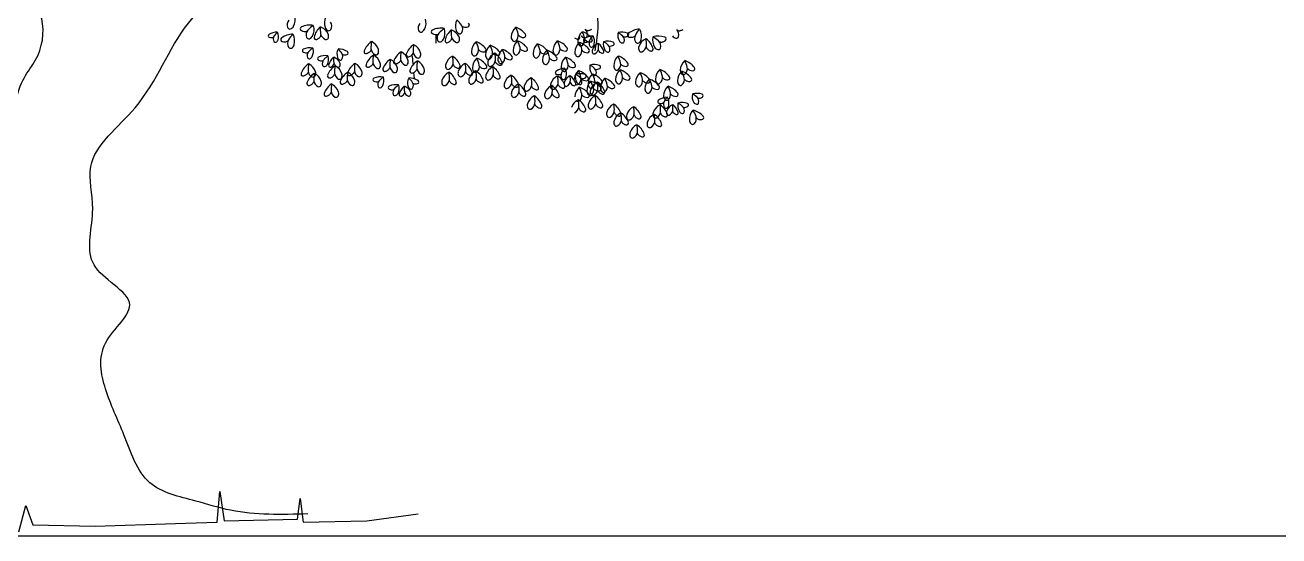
# Model space of a CAD drawing. Header units: millimetres. Extents: x 87938 to 265635, y 330093 to 434310.
# Drawn here: x 133716 to 141173, y 381523 to 384561 of the extents above; entities that cross this region are included whole.
import ezdxf

# ---------------------------------------------------------------- set-up
doc = ezdxf.new("R2010")
doc.units = ezdxf.units.MM
doc.layers.add('www.cad-blocks.net', color=7, linetype='Continuous')

# ---------------------------------------------------------------- blocks, each defined once
blk = doc.blocks.new('A$C375B4AEE')
for p, q in [((7689.3, 2928.9), (7689.6, 2977.2)), ((7547.9, 2855), (7551.9, 2805.3)), ((7555.9, 2753.2), (7560, 2721.7)), ((6387.5, 82.4), (6404, 263.6)), ((6404, 263.6), (6428.8, 90.6)), ((5208.3, 24.7), (5249.5, 181.2)), ((5249.5, 181.2), (5290.7, 65.9)), ((6865.8, 98.8), (6882.3, 222.4)), ((6882.3, 222.4), (6898.8, 82.4)), ((6140.1, 74.1), (6387.5, 82.4)), ((6428.8, 90.6), (6865.8, 98.8)), ((6898.8, 82.4), (7278.1, 90.6)), ((7278.1, 90.6), (7583.3, 131.8)), ((5290.7, 65.9), (5661.8, 57.7)), ((5661.8, 57.7), (6140.1, 74.1))]:
    blk.add_line(p, q)
for centre, radius, start, end in [((6847.7, 3037.3), 43.4, 139.46286, 199.84138), ((6767.5, 3068), 83.7, 333.251, 16.3988), ((7109.7, 3049.3), 83.7, 154.47325, 197.62102), ((7546.4, 3049.6), 83.7, 333.251, 16.3988), ((7888.6, 3030.9), 83.7, 154.47325, 197.62102), ((7733.3, 2969.9), 126.8, 31.40916, 50.54196), ((6743.6, 2910), 85.5, 88.9788, 124.25452), ((6804.8, 2923.8), 92.5, 129.76623, 148.89903), ((6691.3, 2967.7), 61, 342.68714, 25.8349), ((6819.5, 3027.1), 13.3, 199.84119, 287.83562), ((6813.8, 3044.6), 31.8, 287.83562, 333.25095), ((6893.9, 3015.4), 11.9, 114.81859, 243.74787), ((6915.1, 3057.3), 58.9, 243.31303, 260.20025), ((6938.1, 2919.8), 117.2, 79.54265, 114.81837), ((6910.1, 3028.4), 29.6, 260.20028, 297.03997), ((6960.6, 2979), 43.4, 139.46286, 199.84138), ((7024, 2924.7), 126.8, 120.33009, 139.46286), ((6880.4, 3009.7), 83.7, 333.251, 16.3988), ((7078.7, 2939.6), 117.2, 131.9815, 167.25724), ((7127.2, 3010.8), 126.8, 172.76895, 191.90173), ((6972.3, 2948.7), 83.7, 25.68988, 68.83766), ((7045.6, 2993.5), 43.4, 191.90173, 252.28021), ((7060.2, 3033.6), 31.8, 197.62106, 243.03646), ((7051.8, 3017.1), 13.3, 243.03653, 331.03075), ((7019, 2971.2), 31.8, 340.27449, 25.68986), ((7025.6, 3031.7), 43.4, 331.03071, 31.40921), ((7626.6, 3018.9), 43.4, 139.46286, 199.84136), ((7598.4, 3008.7), 13.3, 199.84119, 287.83554), ((7592.7, 3026.3), 31.8, 287.83559, 333.25095), ((7672.8, 2997), 11.9, 114.81842, 243.74799), ((7694, 3038.9), 58.9, 243.31302, 260.20021), ((7717, 2901.5), 117.2, 79.54264, 114.81837), ((7689, 3010), 29.6, 260.20021, 297.03994), ((7739.5, 2960.6), 43.4, 139.46287, 199.84136), ((7803, 2906.4), 126.8, 120.33008, 139.46286), ((7659.3, 2991.3), 83.7, 333.251, 16.3988), ((7857.6, 2921.3), 117.2, 131.9815, 167.25723), ((7906.1, 2992.4), 126.8, 172.76895, 191.90173), ((7751.2, 2930.3), 83.7, 25.68988, 68.83765), ((7839.1, 3015.2), 31.8, 197.62107, 243.03649), ((7830.8, 2998.8), 13.3, 243.03653, 331.03075), ((7804.5, 3013.3), 43.4, 331.03072, 31.40921), ((7862.2, 3054.1), 29.6, 233.83211, 270.67183), ((7861.9, 3083.4), 58.9, 270.67183, 287.55903), ((7876.1, 3038.7), 11.9, 287.12409, 56.05361), ((8220.3, 2963.8), 83.7, 134.42454, 177.57232), ((8053.5, 2959.6), 126.8, 11.36043, 30.49322), ((8126.1, 2913.4), 117.2, 36.00495, 71.28068), ((8135.3, 2976.1), 43.4, 310.98196, 11.36043), ((8616.3, 2937.2), 83.7, 134.42454, 177.57232), ((8449.5, 2933), 126.8, 11.36042, 30.49322), ((8522.1, 2886.8), 117.2, 36.00493, 71.28068), ((8546.7, 2981.7), 43.4, 345.12766, 45.50617), ((8592.7, 3035.3), 29.6, 247.92907, 284.76879), ((8585.3, 3063.6), 58.9, 284.76879, 301.65601), ((8837, 2977.5), 66.9, 168.57024, 211.71799), ((8728.4, 2899.8), 101.5, 45.50615, 64.63895), ((8797.2, 2901.9), 93.8, 70.15064, 105.42638), ((8840.2, 2977.9), 11.9, 128.91544, 257.84499), ((8825.8, 2981.1), 9.54, 301.22097, 70.1506), ((8906.3, 2896), 117.2, 93.63961, 128.91535), ((8988.5, 2921.7), 126.8, 134.42703, 153.55984), ((8828.4, 2969.1), 83.7, 347.34796, 30.49574), ((9090.4, 2979.8), 43.4, 345.12767, 45.50616), ((9136.5, 3033.4), 29.6, 247.9291, 284.76879), ((9129, 3061.8), 58.9, 284.76883, 301.65603), ((6700.4, 2973.4), 8.7, 124.25454, 253.18403), ((6710.6, 3006.1), 42.9, 252.74913, 269.63633), ((6710.5, 2984.7), 21.6, 269.63645, 306.476), ((6752.7, 2955.2), 31.6, 148.89905, 209.27747), ((6733.6, 2944.5), 9.72, 209.27743, 297.27181), ((6727.5, 2956.5), 23.2, 297.27174, 342.68716), ((6777.4, 2951.6), 11.9, 125.14876, 254.07811), ((6838, 2865.5), 117.2, 89.87295, 125.14869), ((6790.7, 2996.6), 58.9, 253.64335, 270.53053), ((6791, 2967.3), 29.6, 270.5305, 307.3702), ((6849.6, 2927.8), 43.4, 149.79323, 210.17164), ((6921.7, 2885.8), 126.8, 130.66042, 149.79318), ((6814.9, 2928.9), 31.8, 298.16595, 343.5814), ((6765.1, 2943.6), 83.7, 343.58133, 26.72907), ((6932.3, 2968.8), 13.3, 199.84119, 287.83562), ((6926.7, 2986.3), 31.8, 287.83562, 333.25095), ((6976, 2962.8), 11.9, 167.25721, 296.18681), ((6955.7, 3005.2), 58.9, 295.75185, 312.63906), ((6975.6, 2983.6), 29.6, 312.63909, 349.47877), ((7036.4, 2964.9), 13.3, 252.2802, 340.2746), ((7371.4, 2842.7), 117.2, 124.40992, 159.68568), ((7428.9, 2906.8), 126.8, 165.19736, 184.33018), ((7267.1, 2865.7), 83.7, 18.11828, 61.26607), ((7622.2, 2823.7), 117.2, 124.40993, 159.68568), ((7679.6, 2887.8), 126.8, 165.19736, 184.33018), ((7517.8, 2846.7), 83.7, 18.11828, 61.26607), ((7711.3, 2950.4), 13.3, 199.84119, 287.83554), ((7705.6, 2968), 31.8, 287.83559, 333.25095), ((7754.9, 2944.5), 11.9, 167.2572, 296.1869), ((7734.6, 2986.8), 58.9, 295.75189, 312.63907), ((7754.5, 2965.3), 29.6, 312.6391, 349.47878), ((7824.5, 2975.2), 43.4, 191.90174, 252.28022), ((7815.3, 2946.6), 13.3, 252.2802, 340.27458), ((7798, 2952.8), 31.8, 340.2745, 25.68986), ((7984.1, 2877.6), 83.7, 134.42454, 177.57232), ((7817.2, 2873.5), 126.8, 11.36043, 30.49322), ((7889.9, 2827.3), 117.2, 36.00495, 71.28067), ((8067.5, 2856.9), 83.7, 134.42454, 177.57232), ((7900.6, 2852.8), 126.8, 11.36043, 30.49322), ((7973.3, 2806.6), 117.2, 36.00494, 71.28067), ((8168.5, 2966), 31.8, 177.57225, 222.98777), ((8155, 2953.4), 13.3, 222.9877, 310.98187), ((8231.3, 2882.4), 83.7, 134.42454, 177.57232), ((8064.5, 2878.3), 126.8, 11.36043, 30.49322), ((8137.1, 2832.1), 117.2, 36.00495, 71.28068), ((8203.5, 2994.6), 29.6, 213.78339, 250.62307), ((8213.2, 3022.2), 58.9, 250.6231, 267.51029), ((8211.3, 2975.3), 11.9, 267.07529, 36.0051), ((8350.4, 2865.1), 83.7, 134.42454, 177.57232), ((8183.5, 2860.9), 126.8, 11.36043, 30.49322), ((8256.2, 2814.7), 117.2, 36.00493, 71.28068), ((8468.5, 2882.9), 83.7, 134.42454, 177.57232), ((8301.7, 2878.8), 126.8, 11.36042, 30.49322), ((8374.3, 2832.6), 117.2, 36.00493, 71.28068), ((8549.3, 3008.2), 58.9, 232.3299, 249.21712), ((8598.8, 2873.3), 83.7, 134.42454, 177.57232), ((8532.7, 2964.3), 11.9, 248.78227, 17.71163), ((8564.5, 2939.4), 31.8, 177.57225, 222.98777), ((8432, 2869.2), 126.8, 11.36042, 30.49322), ((8551, 2926.8), 13.3, 222.9877, 310.982), ((8504.6, 2823), 117.2, 36.00493, 71.28068), ((8579.8, 2992), 31.8, 211.718, 257.13345), ((8531.3, 2949.5), 43.4, 310.98192, 11.36044), ((8574.9, 2946), 9.54, 128.91546, 257.84491), ((8627.8, 2880.4), 93.8, 93.63959, 128.91535), ((8575.7, 2974), 13.3, 257.13344, 345.12771), ((8583.2, 2982.6), 47.1, 257.40999, 274.29719), ((8599.5, 2968), 29.6, 213.78339, 250.62307), ((8584.9, 2959.2), 23.7, 274.29717, 311.13687), ((8609.2, 2995.6), 58.9, 250.6231, 267.51029), ((8633.8, 2930.7), 34.7, 153.55981, 213.93836), ((8693.6, 2901), 101.5, 134.42704, 153.55983), ((8613.8, 2917.3), 10.7, 213.9382, 301.93261), ((8607.3, 2948.7), 11.9, 267.07549, 36.0051), ((8682, 2868.2), 66.9, 116.13136, 159.27916), ((8606, 2929.8), 25.4, 301.93255, 347.34792), ((8565.5, 2938.9), 66.9, 347.34795, 30.49577), ((8554.2, 2907), 101.5, 353.06726, 12.20006), ((8597.8, 2853.6), 93.8, 17.71175, 52.98749), ((8751, 2923.2), 66.9, 168.57024, 211.71799), ((8642.4, 2845.6), 101.5, 45.50615, 64.63895), ((8711.3, 2847.6), 93.8, 70.15064, 105.42638), ((8689.2, 2893.2), 34.7, 345.12769, 45.50619), ((8726.1, 2936.1), 23.7, 247.92911, 284.76879), ((8720.1, 2958.8), 47.1, 284.76881, 301.65598), ((8739.9, 2926.8), 9.54, 301.22097, 70.1506), ((8801.7, 2955.7), 25.4, 211.71794, 257.13342), ((8798.4, 2941.3), 10.7, 257.13342, 345.12751), ((8775.1, 2947.5), 34.7, 345.12769, 45.50619), ((8812, 2990.4), 23.7, 247.92911, 284.76879), ((8806, 3013), 47.1, 284.76881, 301.65598), ((8850.5, 3023.7), 58.9, 257.40997, 274.2972), ((8852.7, 2994.5), 29.6, 274.29717, 311.13686), ((8913.7, 2958.9), 43.4, 153.55985, 213.93831), ((8888.8, 2942.1), 13.3, 213.93831, 301.9325), ((8925.5, 2899.1), 31.8, 159.27914, 204.69457), ((8974, 2880.7), 83.7, 116.13137, 159.27912), ((8879.1, 2957.7), 31.8, 301.93256, 347.34799), ((8897.1, 2919.1), 43.4, 292.68881, 353.06731), ((8814.3, 2929.2), 126.8, 353.06727, 12.20006), ((8868.8, 2862.5), 117.2, 17.71177, 52.9875), ((9060.3, 2949.5), 83.7, 168.57025, 211.71802), ((8924.5, 2852.4), 126.8, 45.50615, 64.63893), ((9010.6, 2855), 117.2, 70.15066, 105.42638), ((8983, 2911.9), 43.4, 345.12767, 45.50616), ((9029.1, 2965.6), 29.6, 247.9291, 284.76879), ((9021.6, 2993.9), 58.9, 284.76883, 301.65603), ((9046.3, 2954), 11.9, 301.22112, 70.15068), ((9123.6, 2990.1), 31.8, 211.71802, 257.13341), ((9119.5, 2972.1), 13.3, 257.13336, 345.12771), ((6823.6, 2912.7), 13.3, 210.17175, 298.16588), ((6904, 2884.7), 9.54, 114.81811, 243.74791), ((6920.9, 2918.3), 47.1, 243.31296, 260.20018), ((6939.4, 2808.3), 93.8, 79.54263, 114.81836), ((6916.9, 2895.2), 23.7, 260.20028, 297.03995), ((6957.4, 2855.6), 34.7, 139.4629, 199.84129), ((6934.8, 2847.5), 10.7, 199.84124, 287.83548), ((7008.1, 2812.2), 101.5, 120.33007, 139.46288), ((6930.2, 2861.5), 25.4, 287.83559, 333.25091), ((6893.2, 2880.2), 66.9, 333.25102, 16.39876), ((6994.3, 2838.1), 9.54, 114.81833, 243.74791), ((7029.7, 2761.7), 93.8, 79.54265, 114.81839), ((7098.4, 2765.6), 101.5, 120.33007, 139.46288), ((6983.5, 2833.6), 66.9, 333.25103, 16.39876), ((7142.2, 2777.5), 93.8, 131.98151, 167.25725), ((7181, 2834.4), 101.5, 172.76896, 191.90173), ((7057, 2784.7), 66.9, 25.68991, 68.83766), ((7166.9, 2865.2), 66.9, 154.47325, 197.62105), ((7127.4, 2852.7), 25.4, 197.62111, 243.03648), ((7042.7, 2816.4), 101.5, 31.40918, 50.54199), ((7109.9, 2801.6), 93.8, 56.05367, 91.32941), ((7120.7, 2839.5), 10.7, 243.03649, 331.03065), ((7099.6, 2851.2), 34.7, 331.03072, 31.40913), ((7145.8, 2883.8), 23.7, 233.83212, 270.67181), ((7145.6, 2907.2), 47.1, 270.67182, 287.55903), ((7157, 2871.5), 9.54, 287.12423, 56.05355), ((7272.7, 2879.3), 11.9, 159.68584, 288.61535), ((7382.8, 2761.5), 117.2, 124.40992, 159.68568), ((7258.1, 2923.9), 58.9, 288.18028, 305.06749), ((7275, 2899.9), 29.6, 305.0675, 341.9072), ((7345.7, 2900.5), 43.4, 184.33018, 244.70861), ((7440.3, 2825.6), 126.8, 165.19736, 184.33018), ((7278.5, 2784.4), 83.7, 18.11828, 61.26607), ((7332.8, 2873.4), 13.3, 244.70864, 332.70271), ((7316.4, 2881.8), 31.8, 332.70293, 18.11829), ((7483.6, 2737.3), 117.2, 124.40993, 159.68568), ((7541.1, 2801.4), 126.8, 165.19736, 184.33018), ((7547.4, 2781.2), 117.2, 124.40993, 159.68568), ((7604.9, 2845.3), 126.8, 165.19736, 184.33018), ((7521.7, 2839), 43.4, 184.33018, 244.70861), ((7443.1, 2804.2), 83.7, 18.11828, 61.26607), ((7523.4, 2860.3), 11.9, 159.68581, 288.61526), ((7508.9, 2904.9), 58.9, 288.18029, 305.0675), ((7525.7, 2880.9), 29.6, 305.06752, 341.90719), ((7596.4, 2881.5), 43.4, 184.33018, 244.70861), ((7583.6, 2854.4), 13.3, 244.70866, 332.70271), ((7567.2, 2862.8), 31.8, 332.70293, 18.11828), ((7826.5, 2778.7), 83.7, 118.34456, 161.49233), ((7665.1, 2820.9), 126.8, 355.28049, 14.41327), ((7722.1, 2756.4), 117.2, 19.92496, 55.2007), ((7932.2, 2879.8), 31.8, 177.57225, 222.98775), ((7989.2, 2778.9), 83.7, 134.42454, 177.57232), ((7918.7, 2867.2), 13.3, 222.98764, 310.98187), ((7899, 2889.9), 43.4, 310.98194, 11.36044), ((7822.3, 2774.8), 126.8, 11.36043, 30.49322), ((7895, 2728.6), 117.2, 36.00495, 71.28067), ((7967.3, 2908.4), 29.6, 213.78339, 250.62311), ((7977, 2936.1), 58.9, 250.62308, 267.51029), ((7975, 2889.2), 11.9, 267.07539, 36.00505), ((8015.7, 2859.1), 31.8, 177.57225, 222.98775), ((8002.2, 2846.5), 13.3, 222.98764, 310.98187), ((8077.4, 2796), 83.7, 118.34456, 161.49233), ((7982.5, 2869.2), 43.4, 310.98194, 11.36044), ((8050.7, 2887.7), 29.6, 213.78339, 250.62307), ((7915.9, 2838.2), 126.8, 355.28049, 14.41327), ((7972.9, 2773.7), 117.2, 19.92496, 55.20071), ((8060.4, 2915.4), 58.9, 250.6231, 267.51029), ((8140.8, 2831.9), 83.7, 134.42454, 177.57232), ((8089, 2834.1), 31.8, 177.57225, 222.98777), ((8058.5, 2868.5), 11.9, 267.07529, 36.0051), ((7974, 2827.7), 126.8, 11.36043, 30.49322), ((8046.6, 2781.5), 117.2, 36.00495, 71.28068), ((8055.8, 2844.2), 43.4, 310.98196, 11.36043), ((8124, 2862.7), 29.6, 213.78339, 250.62307), ((8133.7, 2890.3), 58.9, 250.6231, 267.51029), ((8131.8, 2843.4), 11.9, 267.07529, 36.0051), ((8179.5, 2884.6), 31.8, 177.57225, 222.98777), ((8166, 2872), 13.3, 222.9877, 310.98187), ((8146.3, 2894.7), 43.4, 310.98196, 11.36043), ((8214.5, 2913.2), 29.6, 213.78339, 250.62307), ((8224.2, 2940.9), 58.9, 250.6231, 267.51029), ((8222.3, 2894), 11.9, 267.07529, 36.0051), ((8298.5, 2867.3), 31.8, 177.57225, 222.98777), ((8285, 2854.7), 13.3, 222.9877, 310.98187), ((8265.3, 2877.4), 43.4, 310.98196, 11.36043), ((8333.6, 2895.9), 29.6, 213.78339, 250.62307), ((8406.2, 2826.6), 83.7, 134.42454, 177.57232), ((8343.3, 2923.5), 58.9, 250.6231, 267.51029), ((8341.3, 2876.6), 11.9, 267.07549, 36.0051), ((8239.3, 2822.5), 126.8, 11.36042, 30.49322), ((8312, 2776.3), 117.2, 36.00493, 71.28068), ((8321.2, 2838.9), 43.4, 310.98192, 11.36044), ((8389.4, 2857.4), 29.6, 213.78339, 250.62307), ((8416.7, 2885.1), 31.8, 177.57225, 222.98777), ((8403.2, 2872.5), 13.3, 222.9877, 310.982), ((8397.2, 2838.2), 11.9, 267.07549, 36.0051), ((8383.5, 2895.2), 43.4, 310.98192, 11.36044), ((8451.7, 2913.7), 29.6, 213.78339, 250.62307), ((8516.9, 2784.9), 83.7, 134.42454, 177.57232), ((8461.4, 2941.4), 58.9, 250.6231, 267.51029), ((8459.5, 2894.5), 11.9, 267.07549, 36.0051), ((8350.1, 2780.8), 126.8, 11.36042, 30.49322), ((8422.7, 2734.6), 117.2, 36.00493, 71.28068), ((8547, 2875.5), 31.8, 177.57225, 222.98777), ((8533.5, 2863), 13.3, 222.9877, 310.982), ((8513.8, 2885.6), 43.4, 310.98192, 11.36044), ((8582, 2904.2), 29.6, 213.78339, 250.62307), ((8591.7, 2931.8), 58.9, 250.6231, 267.51029), ((8589.8, 2884.9), 11.9, 267.07549, 36.0051), ((8643.2, 2882.9), 25.4, 159.27908, 204.6945), ((8629.8, 2876.7), 10.7, 204.69443, 292.6889), ((8620.5, 2898.9), 34.7, 292.68887, 353.06732), ((8677, 2895.9), 23.7, 195.49025, 232.32997), ((8691.3, 2914.4), 47.1, 232.32992, 249.21712), ((8678, 2879.3), 9.54, 248.78208, 17.71163), ((8715.7, 2901.4), 25.4, 211.71794, 257.13342), ((8712.4, 2887), 10.7, 257.13342, 345.12751), ((8829.7, 2792.3), 83.7, 134.42454, 177.57232), ((8662.9, 2788.2), 126.8, 11.36043, 30.49322), ((8735.5, 2742), 117.2, 36.00495, 71.28068), ((8908.7, 2891.4), 13.3, 204.69451, 292.68882), ((8967.7, 2915.3), 29.6, 195.49028, 232.32994), ((8985.6, 2938.5), 58.9, 232.32992, 249.2171), ((8969.1, 2894.6), 11.9, 248.78218, 17.71163), ((9016.2, 2922.2), 31.8, 211.71802, 257.13341), ((9012.1, 2904.2), 13.3, 257.13336, 345.12771), ((6997.4, 2710.1), 117.2, 124.40993, 159.68568), ((7054.8, 2774.2), 126.8, 165.19736, 184.33018), ((6971.6, 2767.9), 43.4, 184.33017, 244.70863), ((6893.1, 2733), 83.7, 18.11828, 61.26609), ((7011.2, 2871.6), 47.1, 243.313, 260.20022), ((7007.2, 2848.5), 23.7, 260.20019, 297.03986), ((7047.7, 2809), 34.7, 139.46285, 199.84132), ((7025.1, 2800.8), 10.7, 199.84124, 287.83548), ((7020.6, 2814.9), 25.4, 287.83559, 333.25095), ((7154.3, 2697.8), 117.2, 124.40993, 159.68568), ((7060, 2796.1), 9.54, 167.2572, 296.18686), ((7043.8, 2829.9), 47.1, 295.75189, 312.63912), ((7059.6, 2812.7), 23.7, 312.63914, 349.47869), ((7115.6, 2820.6), 34.7, 191.90168, 252.2802), ((7211.8, 2761.9), 126.8, 165.19736, 184.33018), ((7050, 2720.8), 83.7, 18.11828, 61.26607), ((7108.3, 2797.7), 10.7, 252.28031, 340.27451), ((7094.4, 2802.7), 25.4, 340.27443, 25.68996), ((7272.9, 2712.5), 117.2, 124.40993, 159.68568), ((7176.4, 2769.7), 29.6, 305.0675, 341.9072), ((7330.3, 2776.7), 126.8, 165.19736, 184.33018), ((7247.1, 2770.4), 43.4, 184.33018, 244.70858), ((7168.6, 2735.5), 83.7, 18.11828, 61.26607), ((7217.9, 2751.7), 31.8, 332.70294, 18.11827), ((7284.1, 2798), 11.9, 159.68584, 288.61535), ((7269.5, 2842.6), 58.9, 288.18028, 305.06749), ((7286.3, 2818.7), 29.6, 305.0675, 341.9072), ((7357, 2819.3), 43.4, 184.33018, 244.70861), ((7344.2, 2792.1), 13.3, 244.70864, 332.70271), ((7327.8, 2800.6), 31.8, 332.70293, 18.11829), ((7384.9, 2773.8), 11.9, 159.68581, 288.61526), ((7370.3, 2818.4), 58.9, 288.1803, 305.0675), ((7387.2, 2794.5), 29.6, 305.0675, 341.90719), ((7457.8, 2795.1), 43.4, 184.33018, 244.70861), ((7379.3, 2760.2), 83.7, 18.11828, 61.26607), ((7448.7, 2817.7), 11.9, 159.68581, 288.61526), ((7445, 2767.9), 13.3, 244.70864, 332.70271), ((7434.1, 2862.4), 58.9, 288.1803, 305.0675), ((7428.6, 2776.4), 31.8, 332.70293, 18.11829), ((7451, 2838.4), 29.6, 305.0675, 341.90719), ((7508.8, 2811.8), 13.3, 244.70864, 332.70271), ((7492.4, 2820.3), 31.8, 332.70293, 18.11829), ((7545.2, 2763.9), 11.9, 159.68581, 288.61526), ((7643.9, 2727.3), 117.2, 124.40993, 159.68568), ((7530.6, 2808.5), 58.9, 288.18029, 305.0675), ((7547.5, 2784.5), 29.6, 305.06752, 341.90719), ((7701.4, 2791.4), 126.8, 165.19736, 184.33018), ((7618.2, 2785.1), 43.4, 184.33018, 244.70861), ((7539.6, 2750.3), 83.7, 18.11828, 61.26607), ((7588.9, 2766.4), 31.8, 332.70293, 18.11828), ((7777.3, 2795.1), 31.8, 161.49233, 206.90784), ((7760.9, 2786.8), 13.3, 206.90769, 294.90205), ((7748.2, 2814), 43.4, 294.902, 355.28048), ((7818.9, 2812.9), 29.6, 197.70337, 234.54315), ((7835.9, 2836.8), 58.9, 234.54314, 251.43035), ((7821, 2792.3), 11.9, 250.99535, 19.92491), ((7851.7, 2752.1), 31.8, 161.49233, 206.90784), ((7901, 2735.7), 83.7, 118.34456, 161.49233), ((7822.6, 2771), 43.4, 294.90201, 355.28048), ((7739.5, 2777.9), 126.8, 355.28049, 14.41327), ((7796.5, 2713.4), 117.2, 19.92497, 55.2007), ((7893.3, 2769.9), 29.6, 197.70337, 234.54317), ((7964.5, 2691.3), 83.7, 118.34456, 161.49233), ((7937.3, 2781.1), 31.8, 177.57225, 222.98775), ((7923.8, 2768.6), 13.3, 222.98764, 310.98187), ((7803, 2733.5), 126.8, 355.28049, 14.41327), ((7860, 2669), 117.2, 19.92497, 55.2007), ((7904.1, 2791.2), 43.4, 310.98194, 11.36044), ((7972.4, 2809.8), 29.6, 213.78339, 250.62311), ((7982.1, 2837.4), 58.9, 250.62308, 267.51029), ((7980.1, 2790.5), 11.9, 267.07539, 36.00505), ((8065.5, 2714.8), 83.7, 118.34456, 161.49233), ((8028.2, 2812.5), 31.8, 161.49231, 206.90783), ((8011.7, 2804.1), 13.3, 206.90771, 294.90201), ((7999.1, 2831.4), 43.4, 294.90199, 355.28048), ((7904, 2757), 126.8, 355.28049, 14.41327), ((7961, 2692.5), 117.2, 19.92496, 55.20071), ((8069.8, 2830.3), 29.6, 197.70338, 234.54317), ((8086.8, 2854.1), 58.9, 234.54314, 251.43035), ((8075.5, 2821.5), 13.3, 222.9877, 310.98187), ((8071.9, 2809.6), 11.9, 250.99544, 19.92491), ((8354.4, 2828.8), 31.8, 177.57225, 222.98777), ((8340.9, 2816.2), 13.3, 222.9877, 310.982), ((8399.1, 2885.1), 58.9, 250.6231, 267.51029), ((8408, 2752.9), 9.54, 128.91528, 257.8448), ((8460.9, 2687.4), 93.8, 93.63959, 128.91535), ((8465.1, 2787.1), 31.8, 177.57225, 222.98777), ((8526.6, 2708), 101.5, 134.42703, 153.55984), ((8451.6, 2774.6), 13.3, 222.9877, 310.982), ((8398.6, 2745.9), 66.9, 347.34795, 30.49576), ((8431.9, 2797.2), 43.4, 310.98192, 11.36044), ((8500.1, 2815.8), 29.6, 213.78339, 250.62307), ((8509.9, 2843.4), 58.9, 250.6231, 267.51029), ((8507.9, 2796.5), 11.9, 267.07549, 36.0051), ((8593.5, 2706.2), 83.7, 134.42454, 177.57232), ((8426.6, 2702.1), 126.8, 11.36043, 30.49322), ((8499.3, 2655.9), 117.2, 36.00495, 71.28067), ((8670.1, 2784.5), 66.9, 168.57024, 211.71799), ((8561.4, 2706.8), 101.5, 45.50617, 64.63895), ((8630.3, 2708.9), 93.8, 70.15067, 105.42638), ((8608.2, 2754.4), 34.7, 345.12767, 45.50619), ((8645.1, 2797.3), 23.7, 247.9292, 284.76879), ((8639.1, 2820), 47.1, 284.76876, 301.65598), ((8658.9, 2788.1), 9.54, 301.22118, 70.15083), ((8777.9, 2794.5), 31.8, 177.57225, 222.98777), ((8764.4, 2782), 13.3, 222.9877, 310.98187), ((8840.7, 2711), 83.7, 134.42454, 177.57232), ((8744.7, 2804.6), 43.4, 310.98196, 11.36043), ((8673.9, 2706.9), 126.8, 11.36043, 30.49322), ((8746.5, 2660.7), 117.2, 36.00495, 71.28068), ((8812.9, 2823.2), 29.6, 213.78339, 250.62307), ((8822.6, 2850.8), 58.9, 250.6231, 267.51029), ((8820.7, 2803.9), 11.9, 267.07529, 36.0051), ((9077.9, 2711.5), 83.7, 134.42454, 177.57232), ((8911.1, 2707.4), 126.8, 11.36042, 30.49322), ((8983.7, 2661.2), 117.2, 36.00493, 71.28068), ((9208.2, 2701.9), 83.7, 134.42454, 177.57232), ((9225.7, 2765.8), 83.7, 134.42454, 177.57232), ((9173.9, 2768), 31.8, 177.57225, 222.98777), ((9041.4, 2697.8), 126.8, 11.36042, 30.49322), ((9114, 2651.6), 117.2, 36.00493, 71.28068), ((9058.9, 2761.6), 126.8, 11.36042, 30.49322), ((9131.5, 2715.4), 117.2, 36.00493, 71.28068), ((9140.7, 2778.1), 43.4, 310.98192, 11.36044), ((9208.9, 2796.6), 29.6, 213.78339, 250.62307), ((9218.6, 2824.2), 58.9, 250.6231, 267.51029), ((9216.7, 2777.3), 11.9, 267.07549, 36.0051), ((6898.6, 2746.6), 11.9, 159.68584, 288.61516), ((6884.1, 2791.2), 58.9, 288.18028, 305.06749), ((6900.9, 2767.3), 29.6, 305.06756, 341.90717), ((6932.7, 2689.9), 11.9, 159.68584, 288.61516), ((7031.5, 2653.3), 117.2, 124.40993, 159.68568), ((6918.2, 2734.5), 58.9, 288.18028, 305.06749), ((6935, 2710.5), 29.6, 305.06756, 341.90717), ((6958.8, 2740.7), 13.3, 244.70872, 332.70275), ((7088.9, 2717.4), 126.8, 165.19736, 184.33018), ((7005.7, 2711.1), 43.4, 184.33017, 244.70858), ((6927.2, 2676.3), 83.7, 18.11828, 61.26609), ((6942.4, 2749.2), 31.8, 332.70294, 18.11827), ((6976.5, 2692.4), 31.8, 332.70294, 18.11827), ((7134.2, 2590.4), 117.2, 124.40993, 159.68568), ((7055.6, 2734.3), 11.9, 159.68584, 288.61535), ((7041, 2779), 58.9, 288.18028, 305.06749), ((7191.7, 2654.5), 126.8, 165.19736, 184.33018), ((7029.9, 2613.3), 83.7, 18.11828, 61.26607), ((7057.9, 2755), 29.6, 305.0675, 341.9072), ((7128.6, 2755.6), 43.4, 184.33018, 244.70858), ((7115.7, 2728.4), 13.3, 244.70872, 332.70275), ((7130.8, 2697), 11.9, 159.68584, 288.61535), ((7229.6, 2660.4), 117.2, 124.40993, 159.68568), ((7099.3, 2736.9), 31.8, 332.70294, 18.11827), ((7116.3, 2741.6), 58.9, 288.18028, 305.06749), ((7133.1, 2717.6), 29.6, 305.0675, 341.9072), ((7287, 2724.6), 126.8, 165.19736, 184.33018), ((7203.8, 2718.3), 43.4, 184.33018, 244.70858), ((7174.2, 2749.1), 11.9, 159.68584, 288.61535), ((7125.2, 2683.4), 83.7, 18.11828, 61.26607), ((7159.6, 2793.7), 58.9, 288.18028, 305.06749), ((7191, 2691.1), 13.3, 244.70872, 332.70275), ((7174.6, 2699.5), 31.8, 332.70294, 18.11827), ((7234.3, 2743.2), 13.3, 244.70872, 332.70275), ((7324, 2712.2), 9.54, 114.81822, 243.74802), ((7341, 2745.8), 47.1, 243.313, 260.20022), ((7359.4, 2635.8), 93.8, 79.54264, 114.81837), ((7337, 2722.6), 23.7, 260.20023, 297.0399), ((7377.4, 2683.1), 34.7, 139.46287, 199.84132), ((7428.2, 2639.7), 101.5, 120.33006, 139.46287), ((7313.2, 2707.7), 66.9, 333.25103, 16.39876), ((7587, 2692.7), 66.9, 154.47324, 197.62104), ((7462.7, 2643.9), 101.5, 31.40918, 50.54198), ((7530, 2629.1), 93.8, 56.05367, 91.32941), ((7519.7, 2678.7), 34.7, 331.03074, 31.40913), ((7565.9, 2711.3), 23.7, 233.83216, 270.67183), ((7565.6, 2734.7), 47.1, 270.67182, 287.55904), ((7577, 2698.9), 9.54, 287.12411, 56.05358), ((7605.3, 2758), 13.3, 244.70866, 332.70271), ((7754.9, 2698.9), 31.8, 161.49233, 206.90784), ((7804.1, 2682.4), 83.7, 118.34456, 161.49233), ((7725.8, 2717.8), 43.4, 294.90201, 355.28048), ((7642.6, 2724.7), 126.8, 355.28049, 14.41327), ((7699.6, 2660.2), 117.2, 19.92496, 55.2007), ((7796.5, 2716.7), 29.6, 197.70337, 234.54315), ((7813.5, 2740.6), 58.9, 234.54314, 251.43035), ((7798.6, 2696), 11.9, 250.99535, 19.92493), ((7835.3, 2743.8), 13.3, 206.90769, 294.90209), ((7910.3, 2793.8), 58.9, 234.54314, 251.43035), ((7915.3, 2707.8), 31.8, 161.49233, 206.90783), ((7898.8, 2699.4), 13.3, 206.90767, 294.90209), ((7895.5, 2749.3), 11.9, 250.99535, 19.92491), ((7886.2, 2726.7), 43.4, 294.90201, 355.28048), ((7956.9, 2725.6), 29.6, 197.70337, 234.54317), ((7973.9, 2749.4), 58.9, 234.54314, 251.43035), ((7959, 2704.9), 11.9, 250.99535, 19.92491), ((8016.2, 2731.3), 31.8, 161.49233, 206.90783), ((7999.8, 2722.9), 13.3, 206.90767, 294.90201), ((7987.1, 2750.2), 43.4, 294.90199, 355.28048), ((8057.8, 2749.1), 29.6, 197.70338, 234.54317), ((8074.8, 2772.9), 58.9, 234.54314, 251.43035), ((8060, 2728.4), 11.9, 250.99544, 19.92491), ((8125.8, 2681.6), 31.8, 161.49231, 206.90783), ((8175, 2665.1), 83.7, 118.34456, 161.49233), ((8096.7, 2700.5), 43.4, 294.90199, 355.28048), ((8013.6, 2707.4), 126.8, 355.28049, 14.41327), ((8070.6, 2642.9), 117.2, 19.92496, 55.20071), ((8218, 2612.7), 83.7, 118.34456, 161.49233), ((8167.4, 2699.4), 29.6, 197.70338, 234.54317), ((8056.5, 2655), 126.8, 355.28049, 14.41327), ((8113.5, 2590.5), 117.2, 19.92496, 55.20071), ((8293.5, 2649.6), 83.7, 118.34456, 161.49233), ((8132, 2691.8), 126.8, 355.28049, 14.41327), ((8189, 2627.3), 117.2, 19.92496, 55.20071), ((8401.3, 2677.2), 31.8, 161.49231, 206.90783), ((8450.5, 2660.8), 83.7, 118.34456, 161.49232), ((8372.2, 2696.2), 43.4, 294.90204, 355.28048), ((8416.3, 2789.6), 47.1, 257.40999, 274.29716), ((8289, 2703), 126.8, 355.28049, 14.41327), ((8346.1, 2638.5), 117.2, 19.92497, 55.2007), ((8442.9, 2695), 29.6, 197.70338, 234.5431), ((8418, 2766.2), 23.7, 274.29717, 311.13694), ((8466.9, 2737.7), 34.7, 153.5598, 213.93834), ((8446.9, 2724.3), 10.7, 213.93814, 301.93243), ((8476.3, 2689.9), 25.4, 159.27912, 204.69446), ((8515.1, 2675.2), 66.9, 116.13139, 159.27917), ((8439.1, 2736.8), 25.4, 301.93259, 347.34791), ((8453.6, 2705.9), 34.7, 292.6888, 353.06731), ((8387.3, 2714), 101.5, 353.06726, 12.20006), ((8430.9, 2660.6), 93.8, 17.71175, 52.98748), ((8510.1, 2702.8), 23.7, 195.49025, 232.32989), ((8511.1, 2686.2), 9.54, 248.78208, 17.71163), ((8584.1, 2730.2), 66.9, 168.57024, 211.71799), ((8528.1, 2695.8), 13.3, 222.98764, 310.98187), ((8475.5, 2652.5), 101.5, 45.50617, 64.63895), ((8544.3, 2654.6), 93.8, 70.15067, 105.42638), ((8548.8, 2708.4), 25.4, 211.71799, 257.13342), ((8508.4, 2718.5), 43.4, 310.98194, 11.36044), ((8545.5, 2694), 10.7, 257.13363, 345.12756), ((8522.3, 2700.2), 34.7, 345.12767, 45.50619), ((8559.1, 2743.1), 23.7, 247.9292, 284.76879), ((8576.7, 2737), 29.6, 213.78339, 250.62311), ((8553.2, 2765.7), 47.1, 284.76876, 301.65598), ((8586.4, 2764.7), 58.9, 250.62308, 267.51029), ((8572.9, 2733.8), 9.54, 301.22118, 70.15083), ((8584.4, 2717.8), 11.9, 267.07539, 36.00505), ((8670.3, 2647.6), 83.7, 139.51579, 182.66358), ((8676.9, 2685.5), 83.7, 134.42454, 177.57232), ((8625.1, 2687.7), 31.8, 177.57225, 222.98775), ((8686.8, 2624.6), 83.7, 118.34456, 161.49233), ((8504.5, 2628.6), 126.8, 16.45169, 35.58449), ((8580.9, 2589.1), 117.2, 41.09617, 76.37194), ((8634.7, 2762.7), 25.4, 211.71799, 257.13342), ((8510, 2681.4), 126.8, 11.36043, 30.49322), ((8582.7, 2635.2), 117.2, 36.00494, 71.28067), ((8591.9, 2697.8), 43.4, 310.98194, 11.36044), ((8631.5, 2748.3), 10.7, 257.13363, 345.12756), ((8660.1, 2716.3), 29.6, 213.78339, 250.62307), ((8525.3, 2666.8), 126.8, 355.28049, 14.41327), ((8582.3, 2602.3), 117.2, 19.92496, 55.20071), ((8669.8, 2744), 58.9, 250.6231, 267.51029), ((8750.2, 2660.5), 83.7, 134.42454, 177.57232), ((8667.9, 2697.1), 11.9, 267.07529, 36.0051), ((8583.4, 2656.3), 126.8, 11.36043, 30.49322), ((8656, 2610.1), 117.2, 36.00495, 71.28068), ((8788.9, 2713.2), 31.8, 177.57225, 222.98777), ((8775.4, 2700.6), 13.3, 222.9877, 310.98187), ((8755.7, 2723.3), 43.4, 310.98196, 11.36043), ((8823.9, 2741.8), 29.6, 213.78339, 250.62307), ((8833.6, 2769.5), 58.9, 250.6231, 267.51029), ((8831.7, 2722.6), 11.9, 267.07529, 36.0051), ((8959.8, 2693.7), 83.7, 134.42454, 177.57232), ((8907.9, 2695.9), 31.8, 177.57225, 222.98777), ((8792.9, 2689.5), 126.8, 11.36043, 30.49322), ((8865.6, 2643.3), 117.2, 36.00493, 71.28068), ((8874.7, 2706), 43.4, 310.98196, 11.36043), ((8943, 2724.5), 29.6, 213.78339, 250.62307), ((9015.6, 2655.2), 83.7, 134.42454, 177.57232), ((8952.7, 2752.1), 58.9, 250.6231, 267.51029), ((8950.7, 2705.2), 11.9, 267.07549, 36.0051), ((8848.7, 2651.1), 126.8, 11.36042, 30.49322), ((8921.4, 2604.9), 117.2, 36.00493, 71.28068), ((9026.1, 2713.7), 31.8, 177.57225, 222.98777), ((9012.6, 2701.1), 13.3, 222.9877, 310.982), ((8992.9, 2723.8), 43.4, 310.98192, 11.36044), ((9061.1, 2742.3), 29.6, 213.78339, 250.62307), ((9070.8, 2770), 58.9, 250.6231, 267.51029), ((9068.9, 2723.1), 11.9, 267.07549, 36.0051), ((9156.4, 2704.1), 31.8, 177.57225, 222.98777), ((9160.4, 2755.4), 13.3, 222.9877, 310.982), ((9123.2, 2714.2), 43.4, 310.98192, 11.36044), ((9191.4, 2732.7), 29.6, 213.78339, 250.62307), ((9201.1, 2760.4), 58.9, 250.6231, 267.51029), ((9199.2, 2713.5), 11.9, 267.07549, 36.0051), ((6992.9, 2684), 13.3, 244.70872, 332.70275), ((7035.5, 2626.9), 11.9, 159.68584, 288.61535), ((7020.9, 2671.5), 58.9, 288.18028, 305.06749), ((7037.8, 2647.6), 29.6, 305.0675, 341.9072), ((7108.4, 2648.2), 43.4, 184.33018, 244.70858), ((7095.6, 2621), 13.3, 244.70872, 332.70275), ((7079.2, 2629.5), 31.8, 332.70294, 18.11827), ((7354.8, 2674.9), 10.7, 199.84128, 287.83559), ((7350.3, 2689), 25.4, 287.83554, 333.25095), ((7414.4, 2665.6), 9.54, 114.81833, 243.74791), ((7431.3, 2699.1), 47.1, 243.313, 260.20022), ((7449.7, 2589.1), 93.8, 79.54264, 114.81837), ((7427.3, 2676), 23.7, 260.20023, 297.0399), ((7467.7, 2636.5), 34.7, 139.46287, 199.84132), ((7445.1, 2628.3), 10.7, 199.84128, 287.83559), ((7518.5, 2593.1), 101.5, 120.33006, 139.46287), ((7440.6, 2642.4), 25.4, 287.83554, 333.25095), ((7403.5, 2661), 66.9, 333.25103, 16.39876), ((7480.1, 2623.6), 9.54, 167.2572, 296.18675), ((7562.2, 2605), 93.8, 131.9815, 167.25725), ((7463.8, 2657.4), 47.1, 295.75189, 312.63911), ((7479.7, 2640.2), 23.7, 312.63916, 349.4787), ((7601, 2661.9), 101.5, 172.76895, 191.90173), ((7477.1, 2612.2), 66.9, 25.68991, 68.83766), ((7535.7, 2648.1), 34.7, 191.90169, 252.2802), ((7547.4, 2680.2), 25.4, 197.6211, 243.0365), ((7528.4, 2625.2), 10.7, 252.28026, 340.27451), ((7540.7, 2667), 10.7, 243.03639, 331.03068), ((7514.5, 2630.2), 25.4, 340.27443, 25.68995), ((7738.4, 2690.5), 13.3, 206.90768, 294.90205), ((8109.4, 2673.3), 13.3, 206.90771, 294.90201), ((8168.8, 2629.2), 31.8, 161.49231, 206.90783), ((8152.4, 2620.9), 13.3, 206.90771, 294.90201), ((8184.4, 2723.3), 58.9, 234.54314, 251.43035), ((8139.7, 2648.1), 43.4, 294.90199, 355.28048), ((8169.5, 2678.8), 11.9, 250.99544, 19.92491), ((8210.4, 2647), 29.6, 197.70338, 234.54317), ((8227.4, 2670.9), 58.9, 234.54314, 251.43035), ((8212.5, 2626.3), 11.9, 250.99544, 19.92491), ((8244.3, 2666), 31.8, 161.49231, 206.90783), ((8227.8, 2657.7), 13.3, 206.90771, 294.90201), ((8215.2, 2684.9), 43.4, 294.90199, 355.28048), ((8312.9, 2542), 83.7, 118.34457, 161.49235), ((8285.9, 2683.8), 29.6, 197.70338, 234.54317), ((8302.9, 2707.7), 58.9, 234.54314, 251.43035), ((8151.4, 2584.3), 126.8, 355.28049, 14.41327), ((8208.4, 2519.7), 117.2, 19.92498, 55.20072), ((8288, 2663.2), 11.9, 250.99544, 19.92491), ((8366.8, 2620.7), 31.8, 161.49231, 206.90783), ((8416, 2604.3), 83.7, 118.34456, 161.49232), ((8337.7, 2639.6), 43.4, 294.90204, 355.28048), ((8384.9, 2668.9), 13.3, 206.90764, 294.90217), ((8254.6, 2646.5), 126.8, 355.28049, 14.41327), ((8311.6, 2582), 117.2, 19.92497, 55.2007), ((8408.4, 2638.5), 29.6, 197.70338, 234.5431), ((8425.4, 2662.4), 58.9, 234.54314, 251.43035), ((8410.6, 2617.9), 11.9, 250.99544, 19.92498), ((8459.9, 2718.9), 58.9, 234.54314, 251.43035), ((8445, 2674.4), 11.9, 250.99544, 19.92498), ((8462.9, 2683.7), 10.7, 204.69443, 292.6889), ((8524.4, 2721.4), 47.1, 232.32996, 249.21717), ((8598.6, 2607.5), 83.7, 134.42454, 177.57232), ((8431.7, 2603.4), 126.8, 11.36043, 30.49322), ((8504.4, 2557.2), 117.2, 36.00495, 71.28067), ((8513.5, 2619.8), 43.4, 310.98194, 11.36044), ((8581.8, 2638.3), 29.6, 213.78339, 250.62311), ((8591.5, 2666), 58.9, 250.62308, 267.51029), ((8618.5, 2645.2), 31.8, 182.6635, 228.07899), ((8589.5, 2619.1), 11.9, 267.07539, 36.00505), ((8674.9, 2543.4), 83.7, 118.34456, 161.49233), ((8606.2, 2631.4), 13.3, 228.07885, 316.07338), ((8611.6, 2675.1), 13.3, 222.98764, 310.98187), ((8637.6, 2641.1), 31.8, 161.49231, 206.90783), ((8621.1, 2632.7), 13.3, 206.90771, 294.90201), ((8584.5, 2652.3), 43.4, 316.07322, 16.45167), ((8608.5, 2660), 43.4, 294.90199, 355.28048), ((8650.8, 2676.8), 29.6, 218.8746, 255.71433), ((8513.4, 2585.6), 126.8, 355.28049, 14.41327), ((8570.4, 2521.1), 117.2, 19.92496, 55.20071), ((8658.1, 2705.2), 58.9, 255.71437, 272.60151), ((8679.2, 2658.9), 29.6, 197.70338, 234.54317), ((8660.3, 2658.3), 11.9, 272.16648, 41.09622), ((8696.2, 2682.7), 58.9, 234.54314, 251.43035), ((8698.4, 2662.7), 31.8, 177.57225, 222.98777), ((8684.9, 2650.1), 13.3, 222.9877, 310.98187), ((8681.3, 2638.2), 11.9, 250.99544, 19.92491), ((8665.2, 2672.8), 43.4, 310.98196, 11.36043), ((8733.4, 2691.3), 29.6, 213.78339, 250.62307), ((8743.1, 2718.9), 58.9, 250.6231, 267.51029), ((8741.2, 2672), 11.9, 267.07529, 36.0051), ((8894.4, 2683.3), 13.3, 222.9877, 310.98187), ((8963.8, 2657.4), 31.8, 177.57225, 222.98777), ((8950.3, 2644.8), 13.3, 222.9877, 310.982), ((8930.6, 2667.5), 43.4, 310.98192, 11.36044), ((8998.8, 2686), 29.6, 213.78339, 250.62307), ((9008.5, 2713.7), 58.9, 250.6231, 267.51029), ((9006.6, 2666.8), 11.9, 267.07549, 36.0051), ((9074.5, 2615.7), 31.8, 177.57225, 222.98777), ((9126.3, 2613.5), 83.7, 134.42454, 177.57232), ((8959.5, 2609.4), 126.8, 11.36042, 30.49322), ((9032.1, 2563.2), 117.2, 36.00493, 71.28068), ((9041.3, 2625.8), 43.4, 310.98192, 11.36044), ((9109.5, 2644.4), 29.6, 213.78339, 250.62307), ((9119.3, 2672), 58.9, 250.6231, 267.51029), ((9117.3, 2625.1), 11.9, 267.07549, 36.0051), ((9142.9, 2691.5), 13.3, 222.9877, 310.982), ((9279.5, 2613.1), 66.9, 168.57024, 211.71799), ((9170.8, 2535.4), 101.5, 45.50617, 64.63895), ((9239.7, 2537.4), 93.8, 70.15067, 105.42638), ((9268.3, 2616.7), 9.54, 301.22118, 70.15083), ((8263.7, 2558.5), 31.8, 161.49238, 206.90776), ((8247.2, 2550.1), 13.3, 206.90787, 294.90194), ((8234.6, 2577.4), 43.4, 294.90201, 355.28048), ((8305.3, 2576.3), 29.6, 197.70338, 234.54312), ((8322.3, 2600.2), 58.9, 234.54314, 251.43034), ((8307.4, 2555.6), 11.9, 250.99544, 19.92491), ((8350.4, 2612.4), 13.3, 206.90764, 294.90217), ((8573.9, 2519.9), 83.7, 118.34456, 161.49233), ((8495.6, 2555.3), 43.4, 294.90201, 355.28048), ((8533.2, 2597.1), 13.3, 222.98764, 310.98187), ((8412.4, 2562.1), 126.8, 355.28049, 14.41327), ((8469.4, 2497.6), 117.2, 19.92497, 55.2007), ((8566.3, 2554.2), 29.6, 197.70337, 234.54317), ((8568.4, 2533.5), 11.9, 250.99535, 19.92491), ((8625.6, 2559.9), 31.8, 161.49233, 206.90783), ((8609.2, 2551.5), 13.3, 206.90767, 294.90201), ((8596.5, 2578.8), 43.4, 294.90199, 355.28048), ((8667.2, 2577.7), 29.6, 197.70338, 234.54317), ((8684.2, 2601.5), 58.9, 234.54314, 251.43035), ((8669.4, 2557), 11.9, 250.99544, 19.92491), ((8784.4, 2493.7), 83.7, 118.34456, 161.49233), ((8623, 2536), 126.8, 355.28049, 14.41327), ((8680, 2471.5), 117.2, 19.92496, 55.20071), ((8902.9, 2478.2), 83.7, 118.34456, 161.49233), ((8741.4, 2520.4), 126.8, 355.28049, 14.41327), ((8798.4, 2455.9), 117.2, 19.92496, 55.20071), ((9059.9, 2489.4), 83.7, 118.34456, 161.49232), ((9017.4, 2581.5), 9.54, 128.91528, 257.8448), ((9070.3, 2516), 93.8, 93.63959, 128.91535), ((9025.7, 2618.2), 47.1, 257.40999, 274.29716), ((8898.4, 2531.6), 126.8, 355.28049, 14.41327), ((8955.5, 2467.1), 117.2, 19.92497, 55.2007), ((9027.4, 2594.8), 23.7, 274.29717, 311.13694), ((9076.3, 2566.3), 34.7, 153.5598, 213.93834), ((9136, 2536.6), 101.5, 134.42703, 153.55984), ((9056.3, 2552.9), 10.7, 213.93814, 301.93243), ((9061, 2603.2), 13.3, 222.9877, 310.982), ((9124.5, 2503.8), 66.9, 116.13139, 159.27917), ((9048.5, 2565.4), 25.4, 301.93259, 347.34791), ((9008, 2574.5), 66.9, 347.34795, 30.49576), ((8996.7, 2542.5), 101.5, 353.06726, 12.20006), ((9040.3, 2489.2), 93.8, 17.71175, 52.98748), ((9193.5, 2558.8), 66.9, 168.57024, 211.71799), ((9084.9, 2481.1), 101.5, 45.50617, 64.63895), ((9153.7, 2483.2), 93.8, 70.15067, 105.42638), ((9131.7, 2528.8), 34.7, 345.12767, 45.50619), ((9168.5, 2571.7), 23.7, 247.9292, 284.76879), ((9162.6, 2594.3), 47.1, 284.76876, 301.65598), ((9182.3, 2562.4), 9.54, 301.22118, 70.15083), ((9244.1, 2591.3), 25.4, 211.71799, 257.13342), ((9240.9, 2576.9), 10.7, 257.13363, 345.12756), ((9217.6, 2583), 34.7, 345.12767, 45.50619), ((9254.5, 2625.9), 23.7, 247.9292, 284.76879), ((9248.5, 2648.6), 47.1, 284.76876, 301.65598), ((8583.3, 2578), 58.9, 234.54314, 251.43035), ((8735.2, 2510.2), 31.8, 161.49231, 206.90783), ((8718.8, 2501.9), 13.3, 206.90771, 294.90201), ((8706.1, 2529.1), 43.4, 294.90199, 355.28048), ((8778.2, 2457.8), 31.8, 161.49231, 206.90783), ((8827.4, 2441.3), 83.7, 118.34456, 161.49233), ((8776.8, 2528), 29.6, 197.70338, 234.54317), ((8793.8, 2551.9), 58.9, 234.54314, 251.43035), ((8749.1, 2476.7), 43.4, 294.90199, 355.28048), ((8778.9, 2507.3), 11.9, 250.99544, 19.92491), ((8665.9, 2483.6), 126.8, 355.28049, 14.41327), ((8722.9, 2419.1), 117.2, 19.92496, 55.20071), ((8819.8, 2475.6), 29.6, 197.70338, 234.54317), ((8853.7, 2494.6), 31.8, 161.49231, 206.90783), ((8837.2, 2486.3), 13.3, 206.90771, 294.90201), ((8824.6, 2513.5), 43.4, 294.90199, 355.28048), ((8895.3, 2512.4), 29.6, 197.70338, 234.54317), ((8912.3, 2536.3), 58.9, 234.54314, 251.43035), ((8897.4, 2491.8), 11.9, 250.99544, 19.92491), ((9025.4, 2432.9), 83.7, 118.34456, 161.49232), ((8947.1, 2468.2), 43.4, 294.90204, 355.28048), ((9010.7, 2505.8), 31.8, 161.49231, 206.90783), ((8994.3, 2497.5), 13.3, 206.90764, 294.90217), ((8864, 2475.1), 126.8, 355.28049, 14.41327), ((8921, 2410.6), 117.2, 19.92497, 55.2007), ((8981.6, 2524.7), 43.4, 294.90204, 355.28048), ((9052.3, 2523.6), 29.6, 197.70338, 234.5431), ((9069.3, 2547.5), 58.9, 234.54314, 251.43035), ((9054.4, 2503), 11.9, 250.99544, 19.92498), ((9085.7, 2518.5), 25.4, 159.27912, 204.69446), ((9072.3, 2512.3), 10.7, 204.69443, 292.6889), ((9063, 2534.5), 34.7, 292.6888, 353.06731), ((9119.5, 2531.4), 23.7, 195.49025, 232.32989), ((9133.8, 2550), 47.1, 232.32996, 249.21717), ((9120.5, 2514.8), 9.54, 248.78208, 17.71163), ((9158.2, 2537), 25.4, 211.71799, 257.13342), ((9154.9, 2522.6), 10.7, 257.13363, 345.12756), ((9279.7, 2476.2), 83.7, 139.51579, 182.66358), ((9227.9, 2473.8), 31.8, 182.6635, 228.07899), ((9113.9, 2457.2), 126.8, 16.45169, 35.58449), ((9190.3, 2417.7), 117.2, 41.09617, 76.37194), ((9193.9, 2480.9), 43.4, 316.07322, 16.45167), ((9260.2, 2505.4), 29.6, 218.8746, 255.71433), ((9267.5, 2533.8), 58.9, 255.71437, 272.60151), ((9269.7, 2486.9), 11.9, 272.16648, 41.09622), ((8761.8, 2449.4), 13.3, 206.90771, 294.90201), ((8836.8, 2499.5), 58.9, 234.54314, 251.43035), ((8821.9, 2454.9), 11.9, 250.99544, 19.92491), ((8873.1, 2387.1), 31.8, 161.49238, 206.90776), ((8922.3, 2370.6), 83.7, 118.34457, 161.49235), ((8844, 2406), 43.4, 294.90201, 355.28048), ((8760.8, 2412.8), 126.8, 355.28049, 14.41327), ((8817.8, 2348.3), 117.2, 19.92498, 55.20072), ((8914.7, 2404.9), 29.6, 197.70338, 234.54312), ((8916.8, 2384.2), 11.9, 250.99544, 19.92491), ((8976.2, 2449.3), 31.8, 161.49231, 206.90783), ((8959.8, 2441), 13.3, 206.90764, 294.90217), ((9017.8, 2467.1), 29.6, 197.70338, 234.5431), ((9034.8, 2491), 58.9, 234.54314, 251.43035), ((9020, 2446.5), 11.9, 250.99544, 19.92498), ((9215.6, 2460), 13.3, 228.07885, 316.07338), ((8856.6, 2378.7), 13.3, 206.90787, 294.90194), ((8931.7, 2428.7), 58.9, 234.54314, 251.43034)]:
    blk.add_arc(centre, radius, start, end)
for points in [[(4729.5, 4704.2), (4690.4, 4274.9), (4670.9, 3962.7), (4690.4, 3728.6), (4749, 3572.5), (4768.6, 3377.4), (4827.2, 3221.3), (4905.3, 3006.6), (5003, 2753), (5003, 2635.9), (5120.2, 2538.3), (5159.3, 2518.8), (5198.3, 2616.4), (5322.3, 2858.8), (5335.1, 3104.2), (5217.9, 3318.8), (5178.8, 3435.9), (5100.7, 3435.9), (4924.8, 3396.9)], [(6927.5, 130.5), (6468, 152.4), (6260.2, 207), (5986.7, 316.3), (5833.5, 600.4), (5724.1, 873.6), (5724.1, 1146.8), (5866.3, 1387.2), (5756.9, 1507.4), (5647.5, 1627.6), (5647.5, 1944.5), (5636.6, 2195.9), (5899.1, 2545.5), (6216.4, 3048.2), (6577.4, 3332.3), (7036.9, 3474.4), (7463.6, 3550.9), (7802.8, 3507.2), (8393.5, 3408.8), (8645.2, 3102.9), (8634.2, 2884.3)]]:
    blk.add_spline(points, degree=3)
blk = doc.blocks.new('format')
at = {"layer": 'www.cad-blocks.net', "color": 155, "true_color": 0x546d8e}
blk.add_line((102853.7, 381523.4), (265634.8, 381523.4), dxfattribs=at)

msp = doc.modelspace()

# ---------------------------------------------------------------- block references
msp.add_blockref('A$C375B4AEE', (128471, 381523.4))
at = {"layer": 'www.cad-blocks.net'}
msp.add_blockref('format', (0, 0), dxfattribs=at)

doc.saveas('drawing.dxf')
